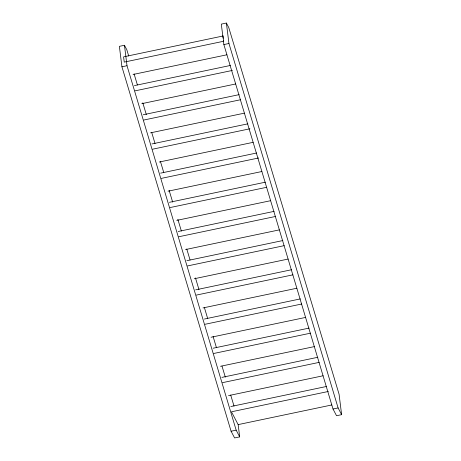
<?xml version="1.0" encoding="UTF-8"?>
<svg xmlns="http://www.w3.org/2000/svg" width="461" height="461" viewBox="0 0 461 461"><rect width="100%" height="100%" fill="white"/><g stroke="black" fill="none" stroke-linecap="round" stroke-linejoin="round"><path stroke-width="0.69" d="M223.337 40.338L223.862 44.573L333.015 409.011L336.536 415.73L341.618 414.664L339.071 394.213L228.765 27.574L226.397 23.05L221.315 24.116L223.072 38.223M128.694 55.994L126.833 49.788L124.464 45.27L119.382 46.336L121.929 66.787L231.082 431.225L234.603 437.95L239.685 436.884L238.158 424.61L231.451 411.794L328.336 391.47M223.862 44.573L228.95 43.501L338.103 407.939L341.618 414.664M121.929 66.787L127.011 65.721L236.165 430.159L239.685 436.884M133.05 74.48L226.881 54.796M134.433 85.596L230.367 65.468M135.09 90.846L232.419 70.424M141.798 103.662L235.629 83.977M143.181 114.772L239.109 94.649M143.832 120.027L240.463 99.755M150.54 132.843L244.37 113.158M151.923 143.953L247.857 123.83M152.579 149.203L249.914 128.786M159.287 162.024L253.118 142.34M160.67 173.134L256.604 153.012M161.327 178.384L258.656 157.967M168.035 191.2L261.865 171.521M169.418 202.316L265.346 182.193M170.069 207.565L266.7 187.293M176.776 220.381L270.607 200.696M178.165 231.497L274.093 211.369M178.816 236.747L275.447 216.474M185.524 249.562L279.354 229.878M186.907 260.678L282.841 240.55M187.564 265.928L284.195 245.655M194.271 278.744L288.102 259.059M195.654 289.854L291.583 269.731M196.305 295.103L292.937 274.837M203.013 307.925L296.844 288.24M204.402 319.035L300.33 298.912M205.053 324.285L301.684 304.012M211.063 337.25L305.591 317.422M213.143 348.216L309.077 328.094M213.8 353.466L310.432 333.194M220.508 366.282L314.339 346.603M221.891 377.398L317.819 357.275M222.542 382.647L319.173 362.375M228.552 395.613L323.08 375.778M230.794 406.544L326.279 386.514M238.158 424.61L331.811 404.965M333.015 409.011L338.103 407.939M231.082 431.225L236.165 430.159M134.088 73.91L137.407 84.939M142.795 102.855L146.321 114.57M151.709 132.491L155.029 143.515M160.422 161.436L163.736 172.46M169.129 190.381L172.656 202.097M177.837 219.327L181.363 231.042M186.751 248.963L190.07 259.987M195.464 277.908L198.985 289.623M204.379 307.539L207.692 318.568M213.086 336.484L216.405 347.513M222 366.12L225.32 377.144M230.707 395.065L234.027 406.095M226.397 23.05L228.95 43.501M124.464 45.27L127.011 65.721M223.02 35.993L123.588 56.853L124.24 62.102L223.677 41.248L223.02 35.993"/></g></svg>
